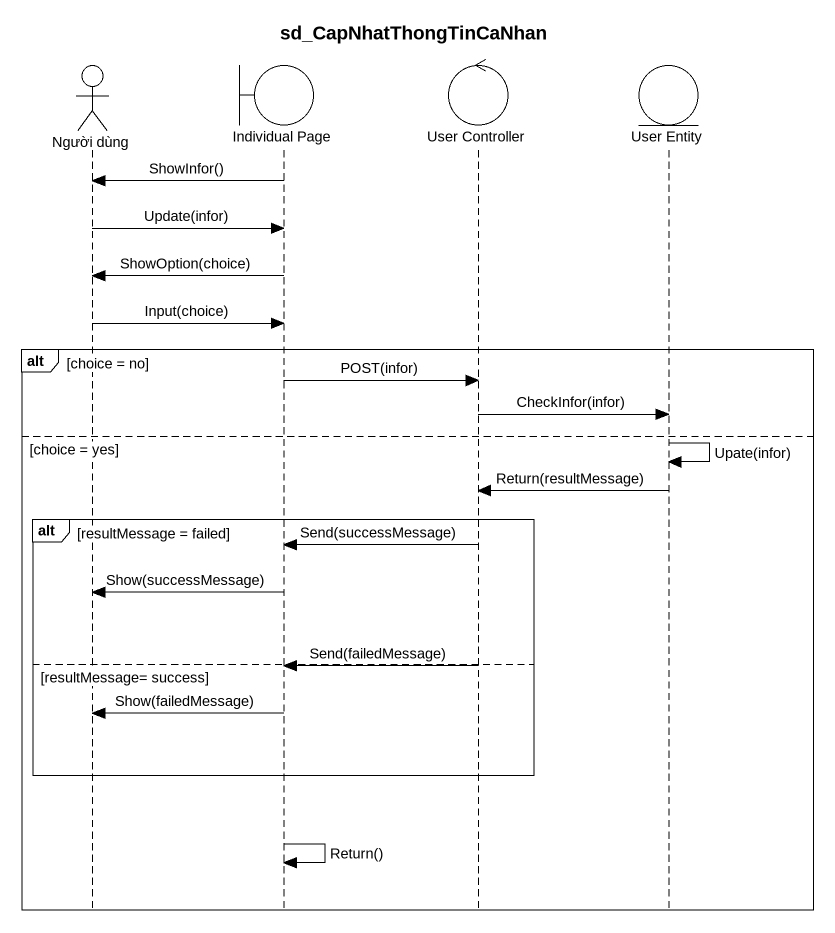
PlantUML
@startuml
title sd_CapNhatThongTinCaNhan
hide footbox
actor "Người dùng" as Người_dùng
boundary "Individual Page" as Individual_Page
control "User Controller" as User_Controller
entity "User Entity" as User_Entity

Individual_Page -> Người_dùng : ShowInfor()
Người_dùng -> Individual_Page : Update(infor)
Individual_Page -> Người_dùng : ShowOption(choice)
Người_dùng -> Individual_Page : Input(choice)
alt choice = no
  Individual_Page -> User_Controller : POST(infor)
  User_Controller -> User_Entity : CheckInfor(infor)
else choice = yes
  User_Entity -> User_Entity : Upate(infor)
  User_Entity -> User_Controller : Return(resultMessage)
  alt resultMessage = failed
    User_Controller -> Individual_Page : Send(successMessage)
    Individual_Page -> Người_dùng : Show(successMessage)
  else resultMessage= success
    User_Controller -> Individual_Page : Send(failedMessage)
    Individual_Page -> Người_dùng : Show(failedMessage)
  end
  Individual_Page -> Individual_Page : Return()
end
@enduml
